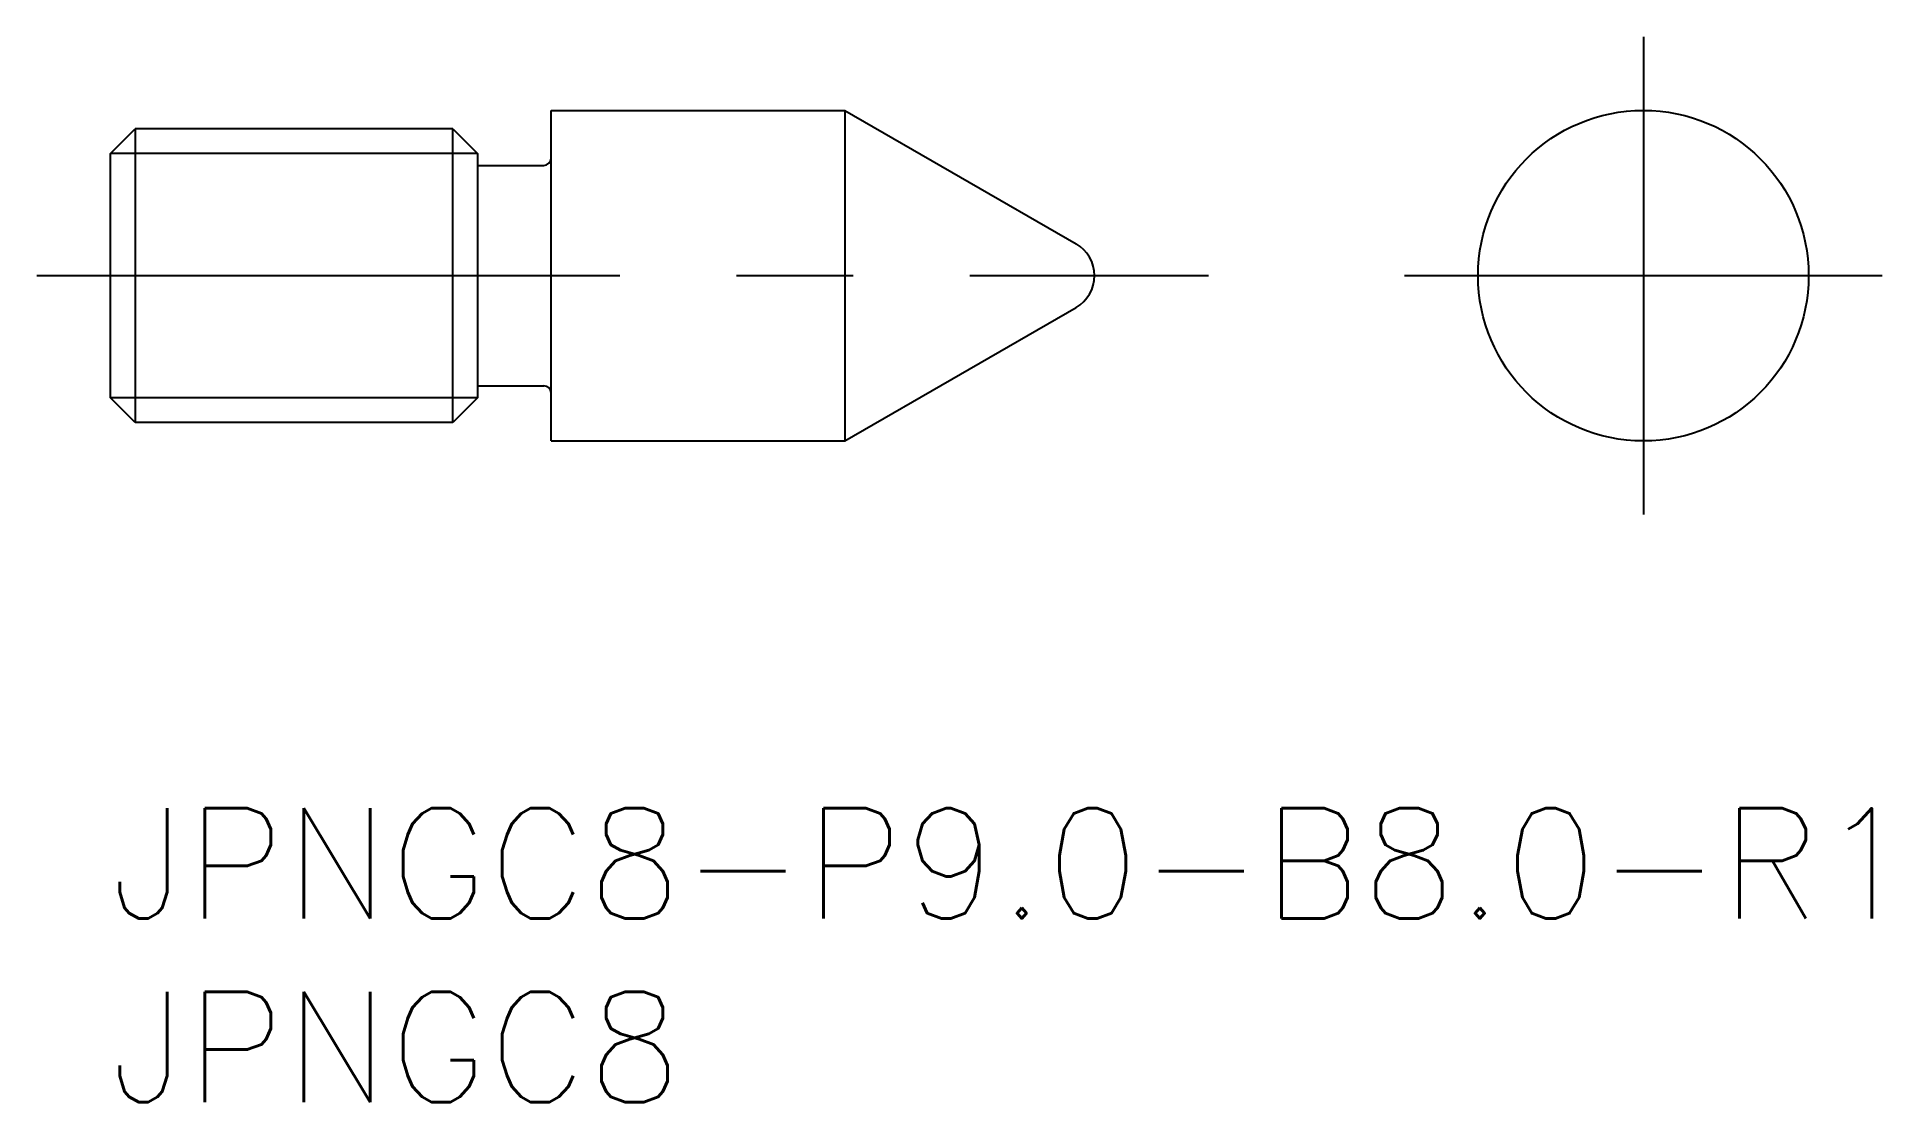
# Model space of a CAD drawing. Extents: x -2 to 48.2, y -8 to 21.
import ezdxf

# ---------------------------------------------------------------- set-up
doc = ezdxf.new("R2010")
doc.units = 0
doc.header["$LTSCALE"] = 0.5
doc.linetypes.add('CENTER', pattern=[50.8, 31.75, -6.35, 6.35, -6.35])
for name, color, linetype in [('MSM_CENTER', 1, 'CENTER'), ('MSM_CONTINUOUS', 7, 'CONTINUOUS'), ('MSM_NARROW', 5, 'CONTINUOUS'), ('MSM_PART_NUMBER', 7, 'CONTINUOUS')]:
    doc.layers.add(name, color=color, linetype=linetype)
doc.styles.get("Standard").update_dxf_attribs({"font": 'txt.shx', "height": 3, "bigfont": 'bigfont.shx'})

# ---------------------------------------------------------------- blocks, each defined once
blk = doc.blocks.new('*U2')
at = {"layer": 'MSM_PART_NUMBER'}
blk.add_text('JPNGC8-P9.0-B8.0-R1', height=3, dxfattribs=at).set_placement((0, -3))
blk = doc.blocks.new('*U3')
at = {"layer": 'MSM_PART_NUMBER'}
blk.add_text('JPNGC8', height=3, dxfattribs=at).set_placement((0, -8))

msp = doc.modelspace()

# ---------------------------------------------------------------- linework, layer by layer
at = {"layer": 'MSM_CENTER'}
for p, q in [((41.738, 21), (41.738, 8)), ((-2, 14.5), (29.894, 14.5)), ((35.238, 14.5), (48.238, 14.5))]:
    msp.add_line(p, q, dxfattribs=at)
at = {"layer": 'MSM_CONTINUOUS'}
for p, q in [((12, 19), (20, 19)), ((12, 10), (12, 19)), ((20, 19), (26.294, 15.366)), ((20, 19), (20, 10)), ((0, 17.823), (0.676, 18.5)), ((9.324, 18.5), (0.676, 18.5)), ((0.676, 18.5), (0.676, 10.5)), ((9.324, 10.5), (9.324, 18.5)), ((9.324, 18.5), (10, 17.823)), ((0, 11.176), (0, 17.823)), ((10, 17.823), (10, 11.176)), ((10, 17.5), (11.8, 17.5)), ((20, 10), (26.294, 13.634)), ((0.676, 10.5), (0, 11.176)), ((10, 11.176), (9.324, 10.5)), ((10, 11.5), (11.8, 11.5)), ((9.324, 10.5), (0.676, 10.5)), ((12, 10), (20, 10))]:
    msp.add_line(p, q, dxfattribs=at)
msp.add_circle((41.738, 14.5), 4.5, dxfattribs=at)
for centre, radius, start, end in [((11.8, 17.7), 0.2, 270, 0), ((25.794, 14.5), 1, 300, 60), ((11.8, 11.3), 0.2, 0, 90)]:
    msp.add_arc(centre, radius, start, end, dxfattribs=at)
at = {"layer": 'MSM_NARROW'}
for p, q in [((10, 17.823), (0, 17.823)), ((10, 11.176), (0, 11.176))]:
    msp.add_line(p, q, dxfattribs=at)

# ---------------------------------------------------------------- block references
at = {"layer": 'MSM_CONTINUOUS'}
for name in ['*U2', '*U3']:
    msp.add_blockref(name, (0, 0), dxfattribs=at)

doc.saveas('drawing.dxf')
